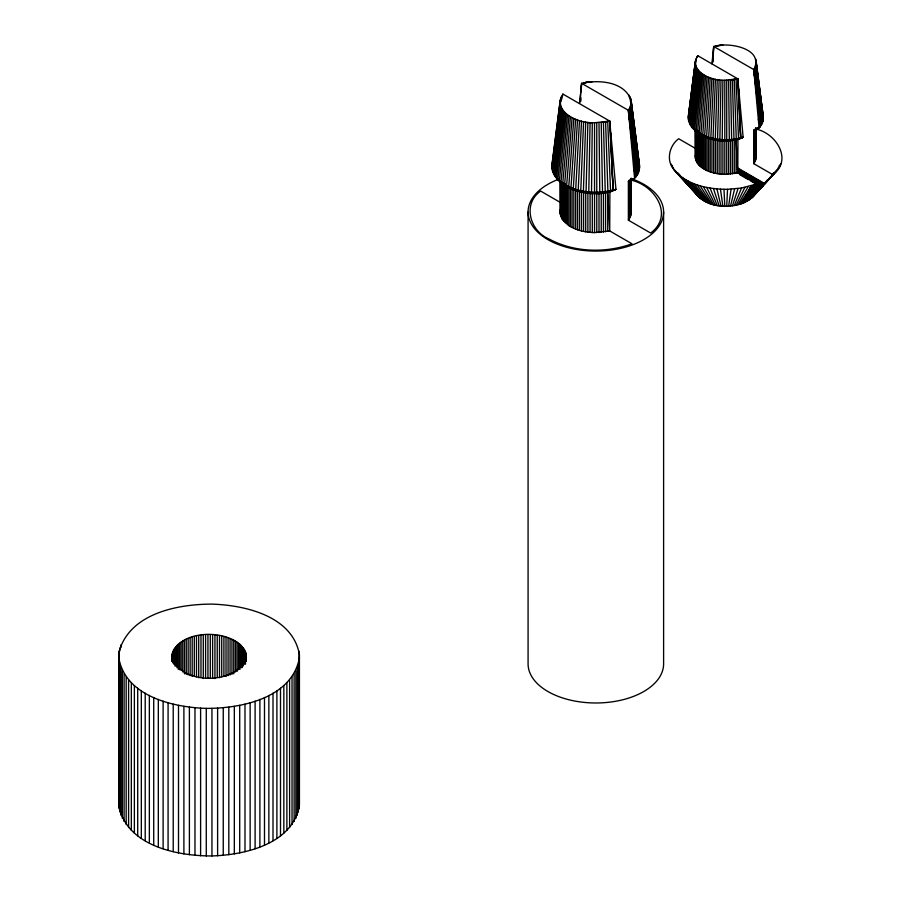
<?xml version="1.0" encoding="UTF-8"?>
<svg xmlns="http://www.w3.org/2000/svg" width="901" height="901" viewBox="0 0 901 901"><rect width="100%" height="100%" fill="white"/><g stroke="black" fill="none" stroke-linecap="round" stroke-linejoin="round"><path stroke-width="1.35" d="M552.786 161.279C547.357 190.28 596.237 200.427 615.946 189.3L609.718 121.083L562.934 94.076C551.784 112.501 579.771 123.978 594.536 122.75L594.536 232.604L609.718 230.938L632.006 243.811C605.337 253.361 574.174 252.528 549.013 238.979C529.968 231.242 522.152 203.885 540.645 191.068L560.591 202.579M695.64 59.894L688.612 114.585C687.305 138.968 725.643 146.356 743.134 137.234L737.806 78.826L697.746 55.693C688.206 71.472 712.162 81.304 724.809 80.245L724.809 174.321L737.806 172.891L756.885 183.905L748.326 193.557L742.908 203.232C728.233 208.39 708.873 207.804 697.768 195.652L673.937 169.67C665.895 160.299 669.218 145.793 678.656 138.743L696.552 149.07M592.295 122.66L591.518 192.059L592.295 193.749L592.295 232.526L594.536 232.604M722.895 80.178L722.219 139.599L722.895 141.04L722.895 174.242L724.809 174.321M590.076 122.502L588.781 191.868L590.076 193.591L590.076 232.357L592.295 232.526M720.991 80.043L719.876 139.43L720.991 140.905L720.991 174.107L722.895 174.242M587.88 122.266L586.067 191.564L587.88 193.343L587.88 232.12L590.076 232.357M719.111 79.829L717.556 139.171L719.111 140.702L719.111 173.904L720.991 174.107M585.718 121.939L583.398 191.17L585.718 193.028L585.718 231.794L587.88 232.12M717.252 79.558L715.27 138.833L717.252 140.421L717.252 173.623L719.111 173.904M583.589 121.545L580.773 190.674L583.589 192.623L583.589 231.399L585.718 231.794M715.428 79.209L713.018 138.416L715.428 140.083L715.428 173.285L717.252 173.623M580.188 100.743L581.584 83.309C598.546 79.57 624.359 81.236 631.105 100.259L639.383 164.433C640.555 171.798 635.982 179.873 628.369 181.394L628.369 220.171L650.657 233.044C673.982 215.632 655.421 186.462 632.727 180.56M712.477 62.36L713.716 46.469L717.252 45.737M581.505 121.061L578.205 190.088L581.505 192.15L581.505 230.926L583.589 231.399M713.648 78.804L710.821 137.909L713.648 139.678L713.648 172.879L715.428 173.285M726.724 206.261L727.535 189.311L741.523 188.027L756.885 183.905M579.478 120.52L575.705 189.413L579.478 191.598L579.478 230.374L581.505 230.926M711.914 78.342L708.682 137.335L711.914 139.204L711.914 172.406L713.648 172.879M580.571 101.52L580.728 98.716M581.111 91.711L581.584 83.309L628.369 110.316L636.984 175.402L629.157 109.156L631.105 104.133L631.105 100.259M580.503 101.655L580.728 97.466M581.032 91.879L581.415 84.897M712.86 61.809L713.175 56.234M713.333 53.441L713.716 46.469L753.777 69.602L761.154 125.34L759.115 128.01L753.777 130.465L753.777 163.667L772.867 174.693C793.24 159.747 775.693 132.672 755.511 129.023M712.815 61.786L713.581 47.832M577.518 119.889L573.295 188.647L577.518 190.978L577.518 229.755L579.478 230.374M710.236 77.801L706.621 136.67L710.236 138.675L710.236 171.877L711.914 172.406M575.638 119.202L570.964 187.791L575.638 190.28L575.638 229.057L577.518 229.755M708.625 77.216L704.616 135.938L708.625 138.078L708.625 171.28L710.236 171.877M573.824 118.436L568.734 186.856L573.824 189.525L573.824 228.302L575.638 229.057M707.071 76.562L702.712 135.139L707.071 137.425L707.071 170.627L708.625 171.28M572.101 117.614L566.605 185.843C581.798 193.186 599.875 193.918 615.946 189.3L609.887 192.093L609.718 230.938L607.713 192.623L610.529 190.674L607.713 121.545L609.718 121.083L613.097 190.088L610.799 132.875M705.596 75.853L700.888 134.272C713.896 140.567 729.371 141.187 743.134 137.234L737.953 139.632L737.806 172.891L736.094 140.083L738.505 138.416L736.094 79.209L737.806 78.826L740.701 137.909L738.73 88.917M570.468 116.736L564.589 184.75L572.101 188.703L572.101 227.48L573.824 228.302M704.199 75.098L699.165 133.337L705.596 136.727L705.596 169.929L707.071 170.627M568.936 115.79L562.697 183.59L570.468 187.813L570.468 226.59L572.101 227.48M702.881 74.287L697.543 132.346L704.199 135.972L704.199 169.163L705.596 169.929M567.506 114.799L560.94 182.362L568.936 186.879L568.936 225.655L570.468 226.59M701.665 73.443L696.045 131.287L702.881 135.161L702.881 168.363L704.199 169.163M566.2 113.751L559.318 181.067L565.051 184.209M579.534 103.401L580.503 93.85M700.539 72.542L694.648 130.194L700.539 133.416L700.539 166.617L702.881 168.363M711.936 63.87L712.792 55.502M562.934 94.076L561.627 99.335M697.599 57.056L697.746 55.693M564.995 112.659L557.843 179.727L560.231 181.067M693.387 129.034L699.514 71.607M119.146 651.333L118.786 805.449C126.422 845.926 176.99 856.029 211.949 855.95C245.286 854.858 292.611 843.989 299.425 805.449L299.425 654.61C292.611 616.07 245.286 605.202 211.949 604.109C177.474 604.154 130.127 613.344 119.146 651.333L119.146 808.715M118.786 802.172L119.146 798.894M246.367 655.568C239.463 626.037 170.154 626.826 171.854 661.188M246.367 656.919C238.022 685.413 180.2 685.413 171.854 656.919M299.425 657.888C291.789 698.365 241.22 708.468 206.273 708.389C172.924 707.296 125.599 696.428 118.786 657.888M560.05 211.408L560.895 207.568M628.369 220.171L630.407 216.533L631.252 212.692L631.252 178.173M695.279 156.166L696 152.877M759.115 128.01L753.777 69.602C764.746 48.541 729.281 42.133 715.428 46.086L722.895 45.118M753.777 163.667L756.243 157.27L756.243 128.224M753.855 70.436L761.154 125.34L762.91 121.376L763.361 117.299L755.883 59.894M563.913 111.533L556.514 178.33L558.631 179.558M698.59 70.638L692.25 127.841L695.414 129.676M555.343 176.889L562.967 110.361M697.768 69.636L691.247 126.602L693.421 127.908M562.145 109.156L554.318 175.402L556.559 176.787M690.369 125.34L697.07 68.611M553.473 173.893L561.447 107.929M689.648 124.045L696.473 67.564M560.895 106.678L552.786 172.35L555.106 173.893M689.051 122.716L696 66.494M560.76 101.959L561.447 96.452M552.268 170.785L560.478 105.406M690.346 106.363L690.695 103.592M693.849 78.578L694.198 75.797M688.612 121.376L695.64 65.401M551.75 167.609L560.478 98.975M553.135 158.52L553.664 154.375M554.194 150.23L554.543 147.46M554.903 144.701L555.433 140.556M555.782 137.785L556.311 133.641M556.66 130.882L557.19 126.737M557.719 122.581L560.017 104.617M560.366 101.858L560.895 97.713M551.919 169.208L560.197 104.133M688.173 118.662L695.279 63.205M689.231 111.848L691.551 93.704M691.9 90.911L692.441 86.721M692.79 83.928L695.11 65.784M695.471 62.991L696 58.813M688.319 120.024L695.403 64.309M551.75 166.021L560.197 100.259M688.173 117.299L695.403 60.986M728.627 206.194L731.071 189.176M730.531 206.059L734.597 188.917M739.608 204.358L751.4 185.764C738.944 205.845 759.397 191.575 763.361 185.291L737.761 170.514M732.412 205.845L738.077 188.534M747.886 194.222L751.4 185.764L748.877 192.904L754.509 184.784M748.089 193.895L751.4 185.764M734.27 205.574L741.523 188.027M736.094 205.237L744.89 187.397M747.627 194.807L742.908 203.232L752.008 197.623L776.076 171.517M749.497 196.215L747.087 194.819L749.497 196.215L744.451 202.579L748.067 196.125L742.908 203.232L747.864 196.024M777.597 169.67L752.932 196.655L767.055 180.211M737.874 204.82L748.19 186.642M744.451 202.579L748.28 196.204M747.807 192.093L752.628 194.954L747.323 201.114L750.724 195.866L747.154 193.783M629.157 109.156L628.369 110.316L634.597 178.533M741.286 203.817L747.74 194.526M747.323 201.114L751.175 195.686L747.548 193.546L751.175 195.686M745.927 201.869L750.724 195.866M779.061 165.874L780.874 163.836M772.867 174.693L764.555 183.995L737.964 168.645M754.7 193.569L749.88 190.821L754.7 193.569L748.641 200.304L754.171 193.952L749.407 191.17M771.684 175.064L773.531 173.015M778.149 167.868L779.996 165.818M749.857 199.459L756.356 192.251L751.535 189.458L756.356 192.251M754.114 185.246L760.106 188.692L752.008 197.623L764.172 184.401L737.874 169.219M752.47 186.822L758.462 190.325L750.983 198.558L758.991 189.818L754.16 187.059M754.452 194.627L778.903 167.766M764.555 183.995L774.376 173.319L764.836 183.68L737.333 167.8M629.45 180.91L632.705 178.894M754.7 130.048L760.286 126.602L753.923 71.134M632.705 178.826L628.369 181.394L629.157 180.245L629.157 219.022M697.07 56.684L697.667 56.436M738.741 138.529L742.717 137.436M610.056 191.012L615.451 189.537M738.302 138.72L742.356 137.605M611.024 190.832L615.034 189.739M730.531 174.107L730.531 140.905L731.646 139.43L730.531 80.043L737.806 78.826L724.809 80.245M601.226 232.357L601.226 193.591L602.521 191.868L601.226 122.502L609.718 121.083L594.536 122.75M737.806 78.826L732.412 79.829L733.966 139.171L732.412 140.702L732.412 173.904M736.094 79.209L734.27 79.558L736.252 138.833L734.27 140.421L734.27 173.623M609.718 121.083L603.422 122.266L605.235 191.564L603.422 193.343L603.422 232.12M607.713 121.545L605.585 121.939L607.905 191.17L605.585 193.028L605.585 231.794M592.295 81.721L583.589 82.847L587.88 82.126M715.428 46.086L720.991 45.253M583.589 82.847L590.076 81.89M673.937 169.67C686.765 185.11 708.389 189.334 727.535 189.311M753.405 185.899L759.509 189.3L753.439 185.786M751.378 187.791L757.493 191.226L751.411 187.723M755.196 185.944L760.106 188.692M752.436 186.935L758.462 190.325M737.829 170.863L763.361 185.291M748.799 191.598L753.596 194.334M748.303 193.276L751.907 195.337L748.258 193.208M737.232 169.512L763.778 184.84M737.581 171.134L762.933 185.752M737.367 171.742L762.471 186.237M737.829 172.767L762.009 186.732M739.958 174.771L748.348 179.614M750.736 181L761.525 187.228M754.97 184.232L761.041 187.735M755.714 185.471L760.534 188.253M753.146 188.072L757.921 190.832M752.008 189.007L756.851 191.812M746.738 194.853L749.159 196.249M746.152 194.875L748.81 196.26L746.411 194.864M747.503 194.729L749.891 196.125M749.474 192.521L753.123 194.639M560.05 212.692L562.145 219.022L568.936 225.655M700.539 133.416L699.514 132.481L699.514 165.683L700.539 166.617M695.279 129.598L695.403 158.373L697.07 162.687L699.514 165.683M675.446 171.517L699.514 197.623M679.05 175.042L700.539 198.558M672.63 167.766L697.768 195.652M681.133 176.697L701.665 199.459M671.527 165.818L673.374 167.868M677.991 173.015L679.85 175.064M684.467 180.211L697.07 194.627M670.648 163.836L672.461 165.874M683.397 178.285L702.881 200.304M685.83 179.772L704.199 201.114M688.409 181.18L705.596 201.869M691.146 182.486L707.071 202.579M694.018 183.68L708.625 203.232M697.014 184.784L710.236 203.817M700.122 185.764L711.914 204.358M703.332 186.642L713.648 204.82M706.632 187.397L715.428 205.237M694.637 129.519L696.236 133.179M710.011 188.027L717.252 205.574M755.522 152.877L756.243 156.166M638.516 161.279L639.383 164.433M713.446 188.534L719.111 205.845M758.327 119.315L760.286 126.602L753.777 130.465L754.452 129.485L754.452 162.687M633.685 168.374L635.96 176.889L628.538 112.096M716.926 188.917L720.991 206.059M298.591 796.732L299.425 802.172M720.451 189.176L722.895 206.194M628.459 111.285L636.984 175.402M756.119 60.986L763.361 117.299M756.243 63.205L763.361 118.662M755.522 58.813L756.063 62.991M756.412 65.784L757.842 76.957M758.192 79.75L758.732 83.928M759.081 86.721L759.622 90.911M759.971 93.704L762.291 111.848M631.252 101.543L639.552 166.021M630.824 98.975L639.552 167.609M630.407 97.713L632.525 114.292M632.874 117.062L633.583 122.581M633.932 125.352L634.462 129.496M634.822 132.256L635.171 135.026M635.701 139.171L636.23 143.315M636.579 146.086L637.108 150.23M637.457 152.99L637.987 157.134M756.119 64.309L763.203 120.024M760.827 103.592L761.176 106.363M631.105 104.133L639.383 169.208M629.855 96.452L630.542 101.959M631.072 106.093L631.41 108.841M755.883 65.401L762.91 121.376M630.824 105.406L639.034 170.785M755.522 66.494L762.471 122.716M629.157 95.224L629.506 97.972M630.407 106.678L638.516 172.35M755.049 67.564L761.886 124.045M629.855 107.929L637.829 173.893M754.452 68.611L761.154 125.34M629.968 123.505L630.283 126.275M631.105 210.113L631.252 211.408M737.953 80.347L740.701 137.909M723.987 189.311L724.809 206.261M609.887 122.874L613.097 190.088M728.627 80.178L729.303 139.599L728.627 141.04L728.627 174.242M599.007 122.66L599.784 192.059L599.007 193.749L599.007 232.526M726.724 80.245L726.724 174.321M596.766 122.75L596.766 232.604M756.119 127.942L756.119 158.373M755.883 129.034L755.883 159.477M755.522 127.976L755.522 160.558M755.049 129.812L755.049 161.628M736.094 140.083L736.094 173.285M701.665 134.305L701.665 167.507M698.59 131.512L698.59 164.714M697.768 130.51L697.768 163.712M697.07 130.859L697.07 162.687M696.473 131.197L696.473 161.628M696 130.127L696 160.558M695.64 130.42L695.64 159.477M695.403 130.161L695.403 158.373M663.609 211.96L663.609 663.857A67.766 39.126 0 0 1 595.843 702.983A67.766 39.126 0 0 1 528.076 663.857L528.076 211.96M631.105 179.367L631.105 213.987M630.824 179.265L630.824 215.271M630.407 179.153L630.407 216.533M629.855 180.403L629.855 217.783M607.713 192.623L607.713 231.399M567.506 185.876L567.506 224.653M566.2 184.84L566.2 223.606M564.995 183.748L564.995 222.524M563.913 183.995L563.913 221.387M562.967 182.824L562.967 220.216M562.145 183.016L562.145 219.022M561.447 181.788L561.447 217.783M560.895 181.923L560.895 216.533M560.478 181.135L560.478 215.271M560.05 180.943L560.197 213.987M299.064 651.333L299.064 808.715M298.355 664.409L298.355 811.97M297.296 667.63L297.296 815.191M295.877 670.806L295.877 818.356M294.12 673.914L294.12 821.475M292.037 676.966L292.037 824.528M289.615 679.928L289.615 827.49M286.878 682.8L286.878 830.362M283.838 685.571L283.838 833.132M280.504 688.218L280.504 835.779M276.889 690.752L276.889 838.302M273.003 693.139L273.003 840.701M268.858 695.381L268.858 842.942M264.489 697.464L264.489 845.025M259.893 699.401L259.893 846.951M255.107 701.147L255.107 848.708M250.129 702.735L250.129 850.285M246.21 654.227L246.21 661.244M245.917 652.876L245.917 661.311M245.477 651.558L245.477 664.206M244.903 650.24L244.903 662.888M244.993 704.132L244.993 851.682M244.182 648.957L244.182 664.42M243.315 647.706L243.315 665.974M242.313 646.479L242.313 667.562M241.186 645.296L241.186 667.776M239.936 644.147L239.936 669.443M239.711 705.337L239.711 852.887M238.562 643.055L238.562 669.758M237.064 642.019L237.064 671.527M235.465 641.028L235.465 671.943M234.316 706.35L234.316 853.9M233.753 640.104L233.753 673.835M231.951 639.248L231.951 674.376M230.059 638.449L230.059 674.984M228.82 707.161L228.82 854.722M228.077 637.728L228.077 675.671M226.027 637.075L226.027 676.426M223.91 636.5L223.91 675.851M223.245 707.769L223.245 855.331M221.736 636.005L221.736 676.752M219.506 635.577L219.506 677.743M217.614 708.186L217.614 855.747M217.242 635.25L217.242 677.406M214.934 634.991L214.934 678.554M212.613 634.822L212.613 678.385M211.949 708.389L211.949 855.95M210.282 634.743L210.282 678.307M207.94 634.743L207.94 678.307M206.273 708.389L206.273 855.95M205.597 634.822L205.597 678.385M203.277 634.991L203.277 678.554M200.979 635.25L200.979 677.406M200.608 708.186L200.608 855.747M198.704 635.577L198.704 677.743M196.486 636.005L196.486 676.752M194.976 707.769L194.976 855.331M194.301 636.5L194.301 675.851M192.183 637.075L192.183 676.426M190.134 637.728L190.134 675.671M189.39 707.161L189.39 854.722M188.151 638.449L188.151 674.984M186.259 639.248L186.259 674.376M184.457 640.104L184.457 673.835M183.894 706.35L183.894 853.9M182.745 641.028L182.745 671.943M181.146 642.019L181.146 670.119M179.659 643.055L179.659 669.758M178.499 705.337L178.499 852.887M178.274 644.147L178.274 669.443M177.024 645.296L177.024 667.776M175.898 646.479L175.898 666.154M174.895 647.706L174.895 665.974M174.039 648.957L174.039 664.42M173.307 650.24L173.307 662.888M173.217 704.132L173.217 851.682M172.733 651.558L172.733 662.798M172.294 652.876L172.294 661.311M172.001 654.227L172.001 661.244M168.082 702.735L168.082 850.285M163.115 701.147L163.115 848.708M158.317 699.401L158.317 846.951M153.722 697.464L153.722 845.025M149.352 695.381L149.352 842.942M145.207 693.139L145.207 840.701M141.322 690.752L141.322 838.302M137.707 688.218L137.707 835.779M134.373 685.571L134.373 833.132M131.332 682.8L131.332 830.362M128.595 679.928L128.595 827.49M126.174 676.966L126.174 824.528M124.09 673.914L124.09 821.475M122.333 670.806L122.333 818.356M120.925 644.868L120.925 647.673M120.925 667.63L120.925 815.191M119.856 648.089L119.856 650.894M119.856 664.409L119.856 811.97M631.105 178.544A67.766 39.126 0 0 1 648.101 236.862A67.766 39.126 0 0 1 545.691 238.269A67.766 39.126 0 0 1 557.865 179.547M752.628 194.954L747.807 192.217L752.628 194.954M755.432 192.994L750.612 190.235L755.432 192.994M750.308 196.001L747.898 194.616L750.308 196.001"/></g></svg>
